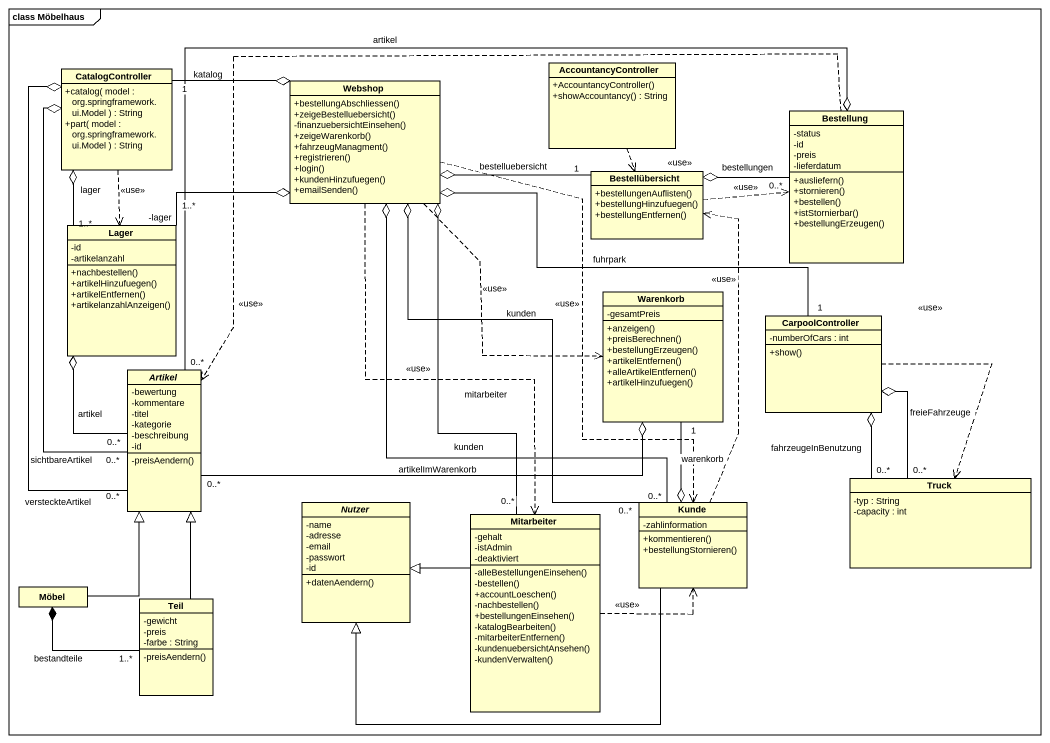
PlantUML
@startuml
mainframe class Möbelhaus
hide circle
hide empty members
skinparam classAttributeIconSize 0
class CatalogController {
  +catalog( model : org.springframework.ui.Model ) : String
  +part( model : org.springframework.ui.Model ) : String
}
class AccountancyController {
  +AccountancyController()
  +showAccountancy() : String
}
class Webshop {
  +bestellungAbschliessen()
  +zeigeBestelluebersicht()
  -finanzuebersichtEinsehen()
  +zeigeWarenkorb()
  +fahrzeugManagment()
  +registrieren()
  +login()
  +kundenHinzufuegen()
  +emailSenden()
}
class Bestellung {
  -status
  -id
  -preis
  -lieferdatum
  +ausliefern()
  +stornieren()
  +bestellen()
  +istStornierbar()
  +bestellungErzeugen()
}
class Bestellübersicht {
  +bestellungenAuflisten()
  +bestellungHinzufuegen()
  +bestellungEntfernen()
}
class Lager {
  -id
  -artikelanzahl
  +nachbestellen()
  +artikelHinzufuegen()
  +artikelEntfernen()
  +artikelanzahlAnzeigen()
}
class Warenkorb {
  -gesamtPreis
  +anzeigen()
  +preisBerechnen()
  +bestellungErzeugen()
  +artikelEntfernen()
  +alleArtikelEntfernen()
  +artikelHinzufuegen()
}
class CarpoolController {
  -numberOfCars : int
  +show()
}
abstract class Artikel {
  -bewertung
  -kommentare
  -titel
  -kategorie
  -beschreibung
  -id
  -preisAendern()
}
class Truck {
  -typ : String
  -capacity : int
}
abstract class Nutzer {
  -name
  -adresse
  -email
  -passwort
  -id
  +datenAendern()
}
class Mitarbeiter {
  -gehalt
  -istAdmin
  -deaktiviert
  -alleBestellungenEinsehen()
  -bestellen()
  +accountLoeschen()
  -nachbestellen()
  +bestellungenEinsehen()
  -katalogBearbeiten()
  -mitarbeiterEntfernen()
  -kundenuebersichtAnsehen()
  -kundenVerwalten()
}
class Kunde {
  -zahlinformation
  +kommentieren()
  +bestellungStornieren()
}
class Möbel
class Teil {
  -gewicht
  -preis
  -farbe : String
  -preisAendern()
}
CatalogController "1..*" o-- Lager : lager
CatalogController ..> Lager : <<use>>
CatalogController "0..*" o-- Artikel : sichtbareArtikel
CatalogController "0..*" o-- Artikel : versteckteArtikel
AccountancyController ..> Bestellübersicht : <<use>>
Webshop o-left- "1" CatalogController : katalog
Webshop o-right- "1" Bestellübersicht : bestelluebersicht
Webshop o-- "1..*\n-lager" Lager
Webshop ..> Warenkorb : <<use>>
Webshop o-right- "1" CarpoolController : fuhrpark
Webshop o-- "0..*" Mitarbeiter : mitarbeiter
Webshop ..> Mitarbeiter : <<use>>
Webshop o-- "0..*" Kunde : kunden
Webshop ..> Kunde : <<use>>
Webshop o-- "0..*" Kunde : kunden
Bestellung o-left- "0..*" Artikel : artikel
Bestellung .left.> Artikel : <<use>>
Bestellübersicht o-right- "0..*" Bestellung : bestellungen
Bestellübersicht .right.> Bestellung : <<use>>
Lager o-- "0..*" Artikel : artikel
Warenkorb o-left- "0..*" Artikel : artikelImWarenkorb
CarpoolController o-- "0..*" Truck : freieFahrzeuge
CarpoolController o-- "0..*" Truck : fahrzeugeInBenutzung
CarpoolController ..> Truck : <<use>>
Mitarbeiter -left-|> Nutzer
Mitarbeiter .right.> Kunde : <<use>>
Kunde .up.> Bestellübersicht : <<use>>
Kunde o-up- "1" Warenkorb : warenkorb
Kunde -left-|> Nutzer
Möbel -up-|> Artikel
Möbel *-right- "1..*" Teil : bestandteile
Teil -up-|> Artikel
@enduml
